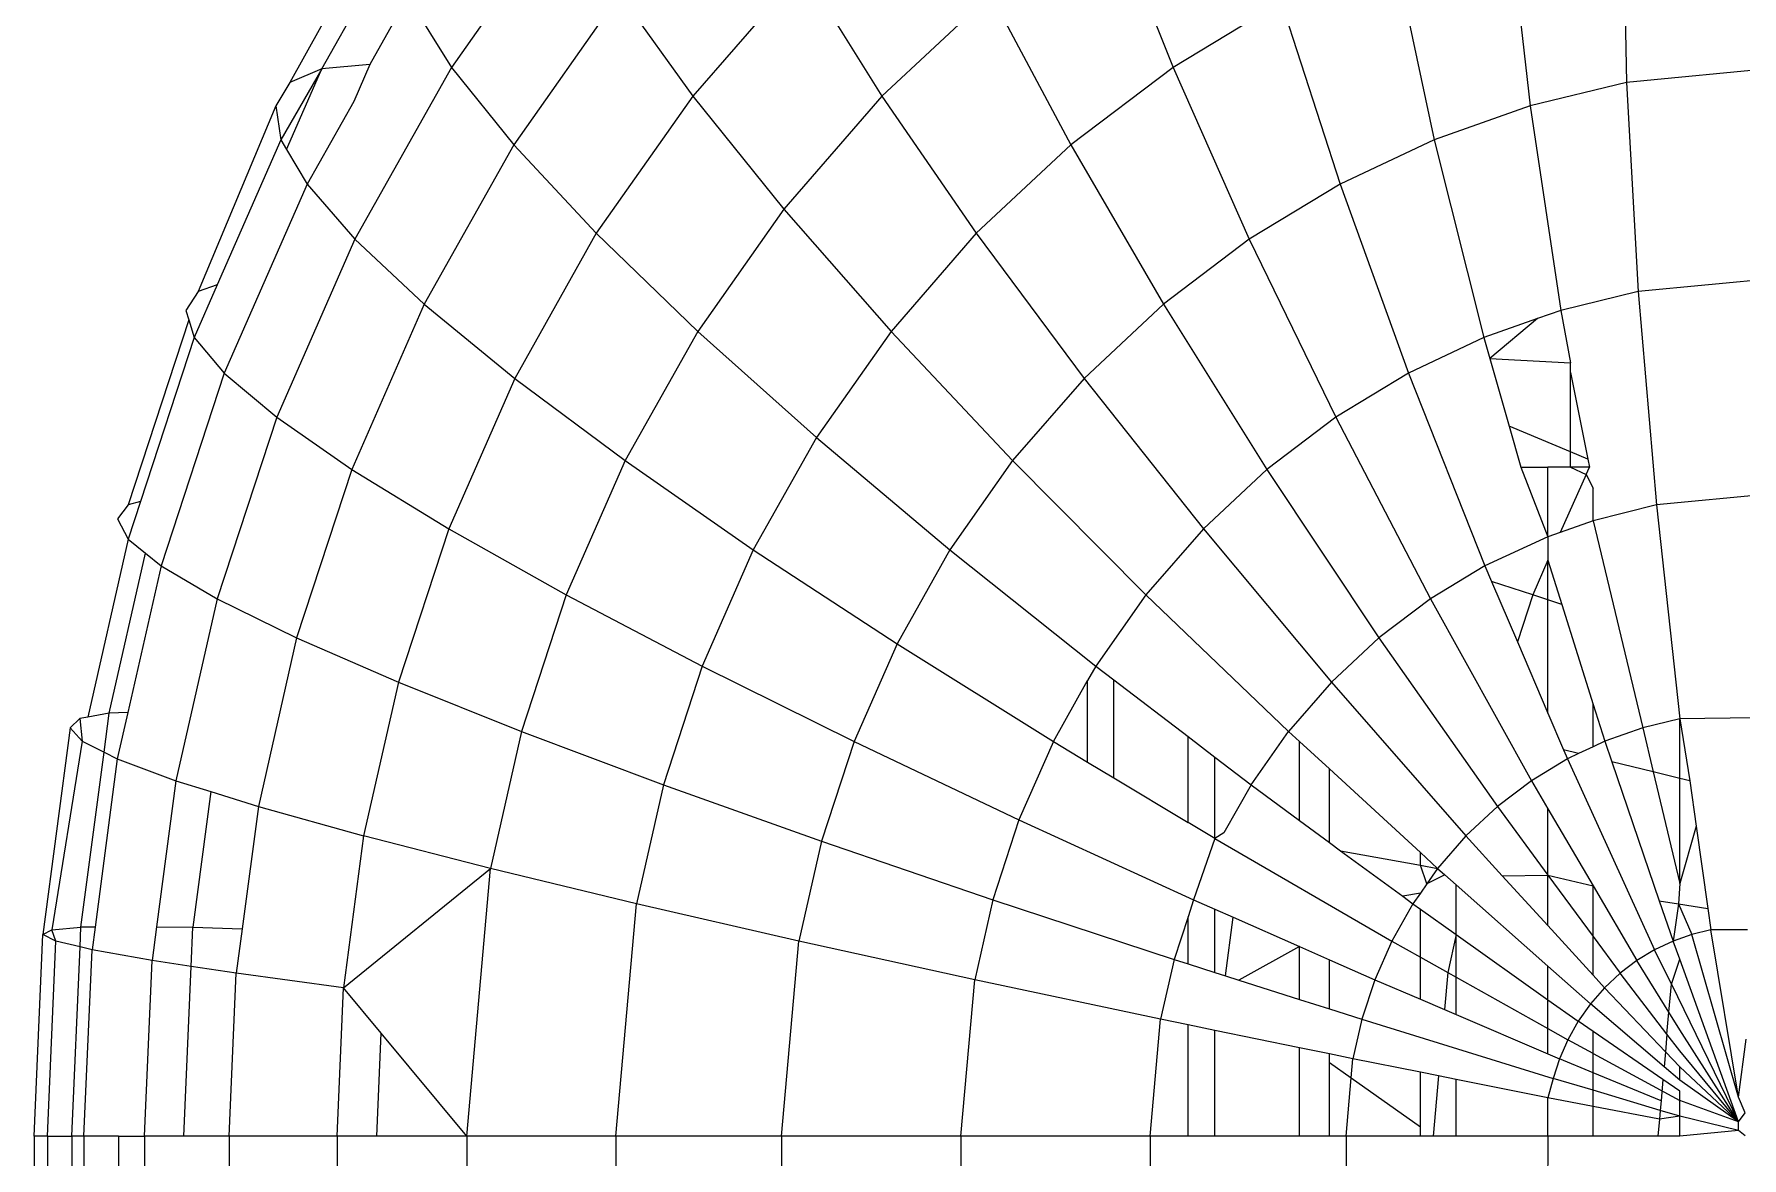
# Model space of a CAD drawing. Header units: millimetres. Extents: x 153 to 4750, y 92 to 3343.
# Drawn here: x 857.38 to 862.87, y 1089.05 to 1092.66 of the extents above; entities that cross this region are included whole.
import ezdxf

# ---------------------------------------------------------------- set-up
doc = ezdxf.new("R2010")
doc.units = ezdxf.units.MM

msp = doc.modelspace()

# ---------------------------------------------------------------- linework, layer by layer
for p, q in [((862.4868, 1093.1512), (862.4998, 1092.5028)), ((858.5143, 1093.0612), (858.2037, 1092.5028)), ((859.0894, 1093.0723), (858.7225, 1092.5507)), ((860.8348, 1093.0723), (861.0421, 1092.5507)), ((862.1182, 1093.0612), (862.1904, 1092.4273)), ((858.3067, 1092.5464), (858.5211, 1092.9276)), ((861.7506, 1092.9315), (861.8819, 1092.3185)), ((859.8523, 1092.8656), (859.4984, 1092.4583)), ((859.8523, 1092.8656), (860.1063, 1092.4583)), ((859.2635, 1092.7856), (858.9232, 1092.3018)), ((859.2635, 1092.7856), (859.4984, 1092.4583)), ((860.4563, 1092.7856), (860.1063, 1092.4583)), ((860.4563, 1092.7856), (860.7135, 1092.3018)), ((858.582, 1092.7764), (858.4606, 1092.5603)), ((858.582, 1092.7764), (858.7225, 1092.5507)), ((861.3898, 1092.7612), (861.0421, 1092.5507)), ((861.3898, 1092.7612), (861.5791, 1092.1755)), ((858.3067, 1092.5464), (858.1749, 1092.3185)), ((858.1931, 1092.2873), (858.3067, 1092.5464)), ((858.3067, 1092.5464), (858.2037, 1092.5028)), ((858.4606, 1092.5603), (858.3067, 1092.5464)), ((858.4606, 1092.5603), (858.4086, 1092.4417)), ((858.7225, 1092.5507), (858.4123, 1091.9988)), ((858.7225, 1092.5507), (858.9232, 1092.3018)), ((861.0421, 1092.5507), (860.7135, 1092.3018)), ((861.0421, 1092.5507), (861.2872, 1091.9988)), ((863.1039, 1092.5603), (862.4998, 1092.5028)), ((858.2037, 1092.5028), (858.1578, 1092.4273)), ((859.4984, 1092.4583), (859.1884, 1092.0176)), ((859.4984, 1092.4583), (859.7908, 1092.0952)), ((860.1063, 1092.4583), (859.7908, 1092.0952)), ((860.1063, 1092.4583), (860.4097, 1092.0176)), ((862.4998, 1092.5028), (862.1904, 1092.4273)), ((862.4998, 1092.5028), (862.5367, 1091.8302)), ((858.1578, 1092.4273), (857.9087, 1091.8302)), ((858.1578, 1092.4273), (858.1749, 1092.3185)), ((858.4086, 1092.4417), (858.2589, 1092.1755)), ((862.1904, 1092.4273), (861.8819, 1092.3185)), ((862.1904, 1092.4273), (862.2887, 1091.7697)), ((858.1749, 1092.3185), (857.9702, 1091.8519)), ((858.1749, 1092.3185), (858.1931, 1092.2873)), ((858.1931, 1092.2873), (858.2589, 1092.1755)), ((858.9232, 1092.3018), (858.6354, 1091.7899)), ((858.9232, 1092.3018), (859.1884, 1092.0176)), ((860.7135, 1092.3018), (860.4097, 1092.0176)), ((860.7135, 1092.3018), (861.0114, 1091.7899)), ((861.8819, 1092.3185), (861.5791, 1092.1755)), ((861.8819, 1092.3185), (862.0415, 1091.6825)), ((858.2589, 1092.1755), (857.9924, 1091.5679)), ((858.2589, 1092.1755), (858.4123, 1091.9988)), ((861.5791, 1092.1755), (861.2872, 1091.9988)), ((861.5791, 1092.1755), (861.7988, 1091.5679)), ((859.7908, 1092.0952), (859.5146, 1091.7024)), ((859.7908, 1092.0952), (860.1358, 1091.7024)), ((859.1884, 1092.0176), (858.9263, 1091.5514)), ((859.1884, 1092.0176), (859.5146, 1091.7024)), ((860.4097, 1092.0176), (860.1358, 1091.7024)), ((860.4097, 1092.0176), (860.7564, 1091.5514)), ((858.4123, 1091.9988), (858.1612, 1091.4263)), ((858.4123, 1091.9988), (858.6354, 1091.7899)), ((861.2872, 1091.9988), (861.0114, 1091.7899)), ((861.2872, 1091.9988), (861.5649, 1091.4263)), ((857.9702, 1091.8519), (857.8959, 1091.6825)), ((857.9702, 1091.8519), (857.9087, 1091.8302)), ((863.0208, 1091.8763), (862.5367, 1091.8302)), ((857.9087, 1091.8302), (857.8694, 1091.7697)), ((862.5367, 1091.8302), (862.2887, 1091.7697)), ((862.5367, 1091.8302), (862.5957, 1091.1448)), ((857.8788, 1091.739), (857.684, 1091.1448)), ((857.8694, 1091.7697), (857.8788, 1091.739)), ((857.8788, 1091.739), (857.8959, 1091.6825)), ((858.6354, 1091.7899), (858.4025, 1091.2589)), ((858.6354, 1091.7899), (858.9263, 1091.5514)), ((861.0114, 1091.7899), (860.7564, 1091.5514)), ((861.0114, 1091.7899), (861.3438, 1091.2589)), ((862.2138, 1091.7433), (862.0415, 1091.6825)), ((862.2138, 1091.7433), (862.0604, 1091.6156)), ((862.2887, 1091.7697), (862.2138, 1091.7433)), ((862.2887, 1091.7697), (862.3193, 1091.6012)), ((859.5146, 1091.7024), (859.2809, 1091.2868)), ((859.5146, 1091.7024), (859.8959, 1091.3614)), ((860.1358, 1091.7024), (859.8959, 1091.3614)), ((860.1358, 1091.7024), (860.5265, 1091.2868)), ((857.8959, 1091.6825), (857.7231, 1091.1554)), ((857.8959, 1091.6825), (857.9924, 1091.5679)), ((862.0415, 1091.6825), (861.7988, 1091.5679)), ((862.0415, 1091.6825), (862.0604, 1091.6156)), ((862.0604, 1091.6156), (862.3193, 1091.6012)), ((862.0604, 1091.6156), (862.1222, 1091.398)), ((862.3193, 1091.5703), (862.3193, 1091.6012)), ((857.9924, 1091.5679), (857.7894, 1090.9487)), ((857.9924, 1091.5679), (858.1612, 1091.4263)), ((858.9263, 1091.5514), (858.7142, 1091.0677)), ((858.9263, 1091.5514), (859.2809, 1091.2868)), ((860.7564, 1091.5514), (860.5265, 1091.2868)), ((860.7564, 1091.5514), (861.1395, 1091.0677)), ((861.7988, 1091.5679), (861.5649, 1091.4263)), ((861.7988, 1091.5679), (862.0441, 1090.9487)), ((862.3193, 1091.3154), (862.3193, 1091.5703)), ((862.3193, 1091.5703), (862.3754, 1091.2919)), ((858.1612, 1091.4263), (857.9699, 1090.8429)), ((858.1612, 1091.4263), (858.4025, 1091.2589)), ((861.5649, 1091.4263), (861.3438, 1091.2589)), ((861.5649, 1091.4263), (861.8692, 1090.8429)), ((859.8959, 1091.3614), (859.693, 1091.0006)), ((859.8959, 1091.3614), (860.3252, 1091.0006)), ((862.3193, 1091.3154), (862.1222, 1091.398)), ((862.1222, 1091.398), (862.1598, 1091.2656)), ((862.3754, 1091.2919), (862.3193, 1091.3154)), ((862.3193, 1091.2656), (862.3193, 1091.3154)), ((858.4025, 1091.2589), (858.2251, 1090.7177)), ((858.4025, 1091.2589), (858.7142, 1091.0677)), ((859.2809, 1091.2868), (859.0918, 1090.8557)), ((859.2809, 1091.2868), (859.693, 1091.0006)), ((860.5265, 1091.2868), (860.3252, 1091.0006)), ((860.5265, 1091.2868), (860.9552, 1090.8557)), ((861.3438, 1091.2589), (861.1395, 1091.0677)), ((861.3438, 1091.2589), (861.704, 1090.7177)), ((862.1598, 1091.2656), (862.2468, 1091.2656)), ((862.1598, 1091.2656), (862.2468, 1091.0419)), ((862.2468, 1091.0419), (862.2468, 1091.2656)), ((862.3193, 1091.2656), (862.2468, 1091.2656)), ((862.3802, 1091.2656), (862.3193, 1091.2656)), ((862.3193, 1091.2656), (862.3696, 1091.242)), ((862.3696, 1091.242), (862.3802, 1091.2656)), ((862.3754, 1091.2919), (862.3802, 1091.2656)), ((862.3696, 1091.242), (862.2864, 1091.0559)), ((862.3696, 1091.242), (862.3924, 1091.1983)), ((862.3924, 1091.0933), (862.3924, 1091.1983)), ((857.684, 1091.1448), (857.6498, 1091.0996)), ((857.7231, 1091.1554), (857.6835, 1091.0344)), ((857.7231, 1091.1554), (857.684, 1091.1448)), ((862.5957, 1091.1448), (862.3924, 1091.0933)), ((862.9576, 1091.1793), (862.5957, 1091.1448)), ((862.5957, 1091.1448), (862.6708, 1090.4567)), ((857.6498, 1091.0996), (857.6835, 1091.0344)), ((862.3924, 1091.0933), (862.2864, 1091.0559)), ((862.3924, 1091.0933), (862.5518, 1090.4276)), ((857.6835, 1091.0344), (857.5538, 1090.4622)), ((857.6835, 1091.0344), (857.7392, 1090.9893)), ((858.7142, 1091.0677), (858.5526, 1090.5748)), ((858.7142, 1091.0677), (859.0918, 1090.8557)), ((861.1395, 1091.0677), (860.9552, 1090.8557)), ((861.1395, 1091.0677), (861.5512, 1090.5748)), ((862.2468, 1091.0419), (862.0441, 1090.9487)), ((862.2864, 1091.0559), (862.2468, 1091.0419)), ((862.2468, 1091.0419), (862.2468, 1090.9666)), ((857.6227, 1090.4748), (857.7392, 1090.9893)), ((857.7392, 1090.9893), (857.7894, 1090.9487)), ((859.693, 1091.0006), (859.5289, 1090.6263)), ((859.693, 1091.0006), (860.1549, 1090.6977)), ((860.3252, 1091.0006), (860.1549, 1090.6977)), ((860.3252, 1091.0006), (860.7939, 1090.6263)), ((857.7894, 1090.9487), (857.6825, 1090.477)), ((857.7894, 1090.9487), (857.9699, 1090.8429)), ((862.0441, 1090.9487), (861.8692, 1090.8429)), ((862.0441, 1090.9487), (862.0655, 1090.8988)), ((862.2468, 1090.9666), (862.1986, 1090.8557)), ((862.2468, 1090.8394), (862.2468, 1090.9666)), ((862.2468, 1090.9666), (862.2915, 1090.8243)), ((862.1986, 1090.8557), (862.0655, 1090.8988)), ((862.0655, 1090.8988), (862.1488, 1090.7039)), ((857.9699, 1090.8429), (857.8374, 1090.2579)), ((857.9699, 1090.8429), (858.2251, 1090.7177)), ((859.0918, 1090.8557), (858.9478, 1090.4163)), ((859.0918, 1090.8557), (859.5289, 1090.6263)), ((860.9552, 1090.8557), (860.7939, 1090.6263)), ((860.9552, 1090.8557), (861.4135, 1090.4163)), ((861.8692, 1090.8429), (861.704, 1090.7177)), ((861.8692, 1090.8429), (862.194, 1090.2579)), ((862.1986, 1090.8557), (862.1488, 1090.7039)), ((862.2468, 1090.8394), (862.1986, 1090.8557)), ((862.2468, 1090.4748), (862.2468, 1090.8394)), ((862.2915, 1090.8243), (862.2468, 1090.8394)), ((862.2915, 1090.8243), (862.3924, 1090.5029)), ((858.2251, 1090.7177), (858.1021, 1090.1751)), ((858.2251, 1090.7177), (858.5526, 1090.5748)), ((860.1549, 1090.6977), (860.0171, 1090.3836)), ((860.1549, 1090.6977), (860.6574, 1090.3836)), ((861.704, 1090.7177), (861.5512, 1090.5748)), ((861.704, 1090.7177), (862.0847, 1090.1751)), ((862.1488, 1090.7039), (862.2468, 1090.4748)), ((859.5289, 1090.6263), (859.4039, 1090.2449)), ((859.5289, 1090.6263), (860.0171, 1090.3836)), ((860.7939, 1090.6263), (860.7676, 1090.5796)), ((860.7939, 1090.6263), (860.8519, 1090.5819)), ((858.5526, 1090.5748), (858.4406, 1090.0806)), ((858.5526, 1090.5748), (858.9478, 1090.4163)), ((860.6574, 1090.3836), (860.7676, 1090.5796)), ((860.7676, 1090.3174), (860.7676, 1090.5796)), ((860.8519, 1090.2669), (860.8519, 1090.5819)), ((860.8519, 1090.5819), (861.0903, 1090.3997)), ((861.5512, 1090.5748), (861.4135, 1090.4163)), ((861.5512, 1090.5748), (861.9837, 1090.0806)), ((857.6825, 1090.477), (857.6227, 1090.4748)), ((857.6825, 1090.477), (857.6488, 1090.3279)), ((862.3924, 1090.3669), (862.3924, 1090.5029)), ((862.3924, 1090.5029), (862.4296, 1090.3845)), ((857.4975, 1090.4276), (857.4096, 1089.7635)), ((857.5283, 1090.4575), (857.4975, 1090.4276)), ((857.4975, 1090.4276), (857.5362, 1090.3845)), ((857.5538, 1090.4622), (857.5283, 1090.4575)), ((857.5283, 1090.4575), (857.5362, 1090.3845)), ((857.6227, 1090.4748), (857.5538, 1090.4622)), ((857.6061, 1090.3493), (857.6227, 1090.4748)), ((862.2468, 1090.4748), (862.2973, 1090.3568)), ((862.5518, 1090.4276), (862.4296, 1090.3845)), ((862.6708, 1090.4567), (862.5518, 1090.4276)), ((862.5518, 1090.4276), (862.5855, 1090.286)), ((862.913, 1090.4599), (862.6708, 1090.4567)), ((862.6708, 1090.4567), (862.7027, 1090.2573)), ((862.6708, 1090.2651), (862.6708, 1090.4567)), ((857.5362, 1090.3845), (857.4384, 1089.7783)), ((857.5362, 1090.3845), (857.6061, 1090.3493)), ((858.9478, 1090.4163), (858.848, 1089.9758)), ((858.9478, 1090.4163), (859.4039, 1090.2449)), ((860.0171, 1090.3836), (859.9122, 1090.0634)), ((860.0171, 1090.3836), (860.547, 1090.1318)), ((860.6574, 1090.3836), (860.547, 1090.1318)), ((860.6574, 1090.3836), (860.7676, 1090.3174)), ((861.0903, 1090.1238), (861.0903, 1090.3997)), ((861.0903, 1090.3997), (861.1768, 1090.3336)), ((861.2929, 1090.2449), (861.4135, 1090.4163)), ((861.4135, 1090.4163), (861.4491, 1090.3836)), ((861.4491, 1090.13), (861.4491, 1090.3836)), ((861.4491, 1090.3836), (861.5448, 1090.2956)), ((862.3924, 1090.3669), (862.3457, 1090.3449)), ((862.4296, 1090.3845), (862.3924, 1090.3669)), ((862.4296, 1090.3845), (862.4521, 1090.3188)), ((857.5316, 1089.7868), (857.6061, 1090.3493)), ((857.6488, 1090.3279), (857.5772, 1089.7876)), ((857.6061, 1090.3493), (857.6488, 1090.3279)), ((857.6488, 1090.3279), (857.8374, 1090.2579)), ((860.7676, 1090.3174), (860.8519, 1090.2669)), ((861.1768, 1090.0719), (861.1768, 1090.3336)), ((861.1768, 1090.3336), (861.2929, 1090.2449)), ((862.3097, 1090.3279), (862.194, 1090.2579)), ((862.3457, 1090.3449), (862.2973, 1090.3568)), ((862.2973, 1090.3568), (862.3097, 1090.3279)), ((862.3457, 1090.3449), (862.3097, 1090.3279)), ((862.3097, 1090.3279), (862.5901, 1089.7142)), ((862.5855, 1090.286), (862.4521, 1090.3188)), ((862.4521, 1090.3188), (862.6049, 1089.8722)), ((857.8374, 1090.2579), (857.7752, 1089.7883)), ((857.8374, 1090.2579), (857.9489, 1090.223)), ((860.8519, 1090.2669), (861.0903, 1090.1238)), ((861.5448, 1090.0595), (861.5448, 1090.2956)), ((861.5448, 1090.2956), (861.837, 1090.0269)), ((862.194, 1090.2579), (862.0847, 1090.1751)), ((862.194, 1090.2579), (862.2468, 1090.1679)), ((862.6708, 1090.2651), (862.5855, 1090.286)), ((862.5855, 1090.286), (862.6708, 1089.927)), ((862.7027, 1090.2573), (862.6708, 1090.2651)), ((862.6708, 1089.927), (862.6708, 1090.2651)), ((862.7027, 1090.2573), (862.7232, 1090.1119)), ((857.9489, 1090.223), (857.8912, 1089.7868)), ((857.9489, 1090.223), (858.1021, 1090.1751)), ((859.4039, 1090.2449), (859.3172, 1089.8624)), ((859.4039, 1090.2449), (859.9122, 1090.0634)), ((861.2929, 1090.2449), (861.2058, 1090.09)), ((861.2929, 1090.2449), (861.4491, 1090.13)), ((858.1021, 1090.1751), (858.0501, 1089.7819)), ((858.1021, 1090.1751), (858.4406, 1090.0806)), ((862.0847, 1090.1751), (861.9837, 1090.0806)), ((862.0847, 1090.1751), (862.2468, 1089.9547)), ((862.2468, 1089.9547), (862.2468, 1090.1679)), ((862.2468, 1090.1679), (862.3924, 1089.9195)), ((860.547, 1090.1318), (860.4629, 1089.8752)), ((860.547, 1090.1318), (861.1083, 1089.8752)), ((861.1768, 1090.0719), (861.0903, 1090.1238)), ((861.4491, 1090.13), (861.5448, 1090.0595)), ((862.7232, 1090.1119), (862.6708, 1089.927)), ((862.7232, 1090.1119), (862.7606, 1089.8469)), ((858.4406, 1090.0806), (858.376, 1089.5921)), ((858.848, 1089.9758), (858.4406, 1090.0806)), ((859.9122, 1090.0634), (859.8394, 1089.7424)), ((859.9122, 1090.0634), (860.4629, 1089.8752)), ((861.1768, 1090.0719), (861.1083, 1089.8752)), ((861.2058, 1090.09), (861.1768, 1090.0719)), ((861.1768, 1090.0719), (861.7454, 1089.7424)), ((861.5448, 1090.0595), (861.5809, 1090.033)), ((861.9837, 1090.0806), (861.8926, 1089.9758)), ((861.9837, 1090.0806), (862.1005, 1089.9526)), ((861.5809, 1090.033), (861.837, 1089.986)), ((861.5809, 1090.033), (861.7802, 1089.8864)), ((861.837, 1089.986), (861.837, 1090.0269)), ((861.837, 1090.0269), (861.8926, 1089.9758)), ((861.837, 1089.986), (861.8926, 1089.9758)), ((861.8577, 1089.926), (861.837, 1089.986)), ((858.376, 1089.5921), (858.848, 1089.9758)), ((858.7719, 1089.1156), (858.848, 1089.9758)), ((859.3172, 1089.8624), (858.848, 1089.9758)), ((861.8926, 1089.9758), (861.8577, 1089.926)), ((861.9154, 1089.9556), (861.8577, 1089.926)), ((861.8926, 1089.9758), (861.9154, 1089.9556)), ((861.9154, 1089.9556), (861.9519, 1089.9233)), ((862.1005, 1089.9526), (862.2468, 1089.9547)), ((862.1005, 1089.9526), (862.2468, 1089.7921)), ((862.2468, 1089.7921), (862.2468, 1089.9547)), ((862.2468, 1089.9547), (862.3924, 1089.9195)), ((862.2468, 1089.9547), (862.3924, 1089.7566)), ((862.6708, 1089.927), (862.6667, 1089.8624)), ((860.4629, 1089.8752), (860.4046, 1089.618)), ((860.4629, 1089.8752), (861.0455, 1089.6834)), ((861.1083, 1089.8752), (861.0903, 1089.8203)), ((861.1083, 1089.8752), (861.1768, 1089.845)), ((861.837, 1089.8967), (861.7802, 1089.8864)), ((861.7802, 1089.8864), (861.8129, 1089.8624)), ((861.837, 1089.8967), (861.8129, 1089.8624)), ((861.8577, 1089.926), (861.837, 1089.8967)), ((861.9519, 1089.7636), (861.9519, 1089.9233)), ((861.9519, 1089.9233), (862.2468, 1089.6621)), ((862.3924, 1089.7566), (862.3924, 1089.9195)), ((862.3924, 1089.9195), (862.533, 1089.6797)), ((862.6049, 1089.8722), (862.6667, 1089.8624)), ((862.6049, 1089.8722), (862.6494, 1089.7422)), ((859.2512, 1089.1156), (859.3172, 1089.8624)), ((859.8394, 1089.7424), (859.3172, 1089.8624)), ((861.0903, 1089.8203), (861.0455, 1089.6834)), ((861.0903, 1089.6691), (861.0903, 1089.8203)), ((861.1768, 1089.6416), (861.1768, 1089.845)), ((861.1768, 1089.845), (861.2357, 1089.819)), ((861.2108, 1089.6308), (861.2357, 1089.819)), ((861.2357, 1089.819), (861.4491, 1089.7247)), ((861.8129, 1089.8624), (861.7454, 1089.7424)), ((861.8129, 1089.8624), (861.837, 1089.8452)), ((861.837, 1089.8452), (861.9519, 1089.7636)), ((861.837, 1089.691), (861.837, 1089.8452)), ((862.6667, 1089.8624), (862.6494, 1089.7422)), ((862.6667, 1089.8624), (862.7606, 1089.8469)), ((862.6667, 1089.8624), (862.7097, 1089.7635)), ((862.7606, 1089.8469), (862.7703, 1089.7783)), ((857.3815, 1089.1156), (857.4096, 1089.7635)), ((857.4096, 1089.7635), (857.4384, 1089.7783)), ((857.4512, 1089.7422), (857.4096, 1089.7635)), ((857.4384, 1089.7783), (857.5316, 1089.7868)), ((857.4512, 1089.7422), (857.4384, 1089.7783)), ((857.5289, 1089.7235), (857.5316, 1089.7868)), ((857.5772, 1089.7876), (857.5316, 1089.7868)), ((857.5772, 1089.7876), (857.5675, 1089.7142)), ((857.7752, 1089.7883), (857.7608, 1089.6797)), ((857.7752, 1089.7883), (857.8912, 1089.7868)), ((857.8857, 1089.6608), (857.8912, 1089.7868)), ((857.8912, 1089.7868), (858.0501, 1089.7819)), ((858.0501, 1089.7819), (858.0312, 1089.6388)), ((861.9519, 1089.7636), (861.9257, 1089.6413)), ((861.9519, 1089.6267), (861.9519, 1089.7636)), ((861.9519, 1089.7636), (862.2468, 1089.554)), ((862.2468, 1089.7921), (862.3924, 1089.6324)), ((862.7097, 1089.7635), (862.6494, 1089.7422)), ((862.7703, 1089.7783), (862.7097, 1089.7635)), ((862.8595, 1089.2408), (862.7097, 1089.7635)), ((862.8883, 1089.7783), (862.7703, 1089.7783)), ((862.8595, 1089.2408), (862.7703, 1089.7783)), ((857.424, 1089.1156), (857.4512, 1089.7422)), ((857.5289, 1089.7235), (857.4512, 1089.7422)), ((857.5025, 1089.1156), (857.5289, 1089.7235)), ((857.5675, 1089.7142), (857.5289, 1089.7235)), ((857.5416, 1089.1156), (857.5675, 1089.7142)), ((857.7608, 1089.6797), (857.5675, 1089.7142)), ((859.784, 1089.1156), (859.8394, 1089.7424)), ((860.4046, 1089.618), (859.8394, 1089.7424)), ((861.4491, 1089.7247), (861.2541, 1089.617)), ((861.4491, 1089.5549), (861.4491, 1089.7247)), ((861.4491, 1089.7247), (861.5448, 1089.6824)), ((861.7454, 1089.7424), (861.6908, 1089.618)), ((861.7454, 1089.7424), (861.837, 1089.691)), ((862.3924, 1089.6324), (862.3924, 1089.7566)), ((862.3924, 1089.7566), (862.4791, 1089.6388)), ((862.5901, 1089.7142), (862.533, 1089.6797)), ((862.6494, 1089.7422), (862.5901, 1089.7142)), ((862.6438, 1089.6039), (862.5901, 1089.7142)), ((862.6708, 1089.6842), (862.6494, 1089.7422)), ((857.7364, 1089.1156), (857.7608, 1089.6797)), ((857.8857, 1089.6608), (857.7608, 1089.6797)), ((857.8621, 1089.1156), (857.8857, 1089.6608)), ((858.0312, 1089.6388), (857.8857, 1089.6608)), ((861.0455, 1089.6834), (861.0019, 1089.4911)), ((861.0455, 1089.6834), (861.0903, 1089.6691)), ((861.0903, 1089.6691), (861.1768, 1089.6416)), ((861.5448, 1089.5244), (861.5448, 1089.6824)), ((861.5448, 1089.6824), (861.6908, 1089.618)), ((861.837, 1089.5553), (861.837, 1089.691)), ((861.837, 1089.691), (861.9257, 1089.6413)), ((862.2468, 1089.554), (862.2468, 1089.6621)), ((862.2468, 1089.6621), (862.3842, 1089.5404)), ((862.533, 1089.6797), (862.4791, 1089.6388)), ((862.6358, 1089.5134), (862.533, 1089.6797)), ((862.6438, 1089.6039), (862.6708, 1089.6842)), ((862.8595, 1089.1609), (862.6708, 1089.6842)), ((858.0085, 1089.1156), (858.0312, 1089.6388)), ((858.376, 1089.5921), (858.0312, 1089.6388)), ((860.3602, 1089.1156), (860.4046, 1089.618)), ((861.0019, 1089.4911), (860.4046, 1089.618)), ((861.1768, 1089.6416), (861.2108, 1089.6308)), ((861.2108, 1089.6308), (861.2541, 1089.617)), ((861.2541, 1089.617), (861.4491, 1089.5549)), ((861.6908, 1089.618), (861.6493, 1089.4911)), ((861.6908, 1089.618), (861.837, 1089.5553)), ((861.9257, 1089.6413), (861.9147, 1089.5221)), ((861.9257, 1089.6413), (861.9519, 1089.6267)), ((861.9519, 1089.5061), (861.9519, 1089.6267)), ((861.9519, 1089.6267), (862.2468, 1089.4614)), ((862.3924, 1089.6324), (862.4292, 1089.5921)), ((862.4791, 1089.6388), (862.4292, 1089.5921)), ((862.6296, 1089.4432), (862.4791, 1089.6388)), ((862.6358, 1089.5134), (862.6438, 1089.6039)), ((862.6438, 1089.6039), (862.8595, 1089.1609)), ((858.3553, 1089.1156), (858.376, 1089.5921)), ((858.497, 1089.4465), (858.376, 1089.5921)), ((861.4491, 1089.5549), (861.5448, 1089.5244)), ((861.837, 1089.5553), (861.9147, 1089.5221)), ((862.2468, 1089.4614), (862.2468, 1089.554)), ((862.2468, 1089.554), (862.3448, 1089.4844)), ((862.4292, 1089.5921), (862.3842, 1089.5404)), ((862.6246, 1089.3865), (862.4292, 1089.5921)), ((860.9687, 1089.1156), (861.0019, 1089.4911)), ((861.0903, 1089.4729), (861.0019, 1089.4911)), ((861.5448, 1089.5244), (861.6493, 1089.4911)), ((861.6493, 1089.4911), (861.6204, 1089.3639)), ((861.6493, 1089.4911), (862.264, 1089.301)), ((861.9147, 1089.5221), (861.9519, 1089.5061)), ((861.9519, 1089.5061), (862.2468, 1089.3798)), ((862.3842, 1089.5404), (862.3448, 1089.4844)), ((862.6203, 1089.3382), (862.3842, 1089.5404)), ((862.6296, 1089.4432), (862.6358, 1089.5134)), ((862.6708, 1089.4567), (862.6358, 1089.5134)), ((858.4826, 1089.1156), (858.497, 1089.4465)), ((858.7719, 1089.1156), (858.497, 1089.4465)), ((861.0903, 1089.1156), (861.0903, 1089.4729)), ((861.1768, 1089.4552), (861.0903, 1089.4729)), ((861.1768, 1089.1156), (861.1768, 1089.4552)), ((861.4491, 1089.3992), (861.1768, 1089.4552)), ((862.2468, 1089.3798), (862.2468, 1089.4614)), ((862.2468, 1089.4614), (862.3115, 1089.4251)), ((862.3448, 1089.4844), (862.3115, 1089.4251)), ((862.3924, 1089.4516), (862.3448, 1089.4844)), ((862.3924, 1089.3813), (862.3924, 1089.4516)), ((862.6167, 1089.2971), (862.3924, 1089.4516)), ((862.6296, 1089.4432), (862.6246, 1089.3865)), ((862.6708, 1089.3896), (862.6296, 1089.4432)), ((862.8595, 1089.1609), (862.6708, 1089.4567)), ((861.4491, 1089.1156), (861.4491, 1089.3992)), ((861.5448, 1089.3795), (861.4491, 1089.3992)), ((861.5448, 1089.352), (861.5448, 1089.3795)), ((861.6204, 1089.3639), (861.5448, 1089.3795)), ((862.2468, 1089.3798), (862.2846, 1089.3637)), ((862.3115, 1089.4251), (862.2846, 1089.3637)), ((862.3924, 1089.3813), (862.3115, 1089.4251)), ((862.3924, 1089.319), (862.3924, 1089.3813)), ((862.3924, 1089.3813), (862.6708, 1089.2304)), ((862.6246, 1089.3865), (862.6203, 1089.3382)), ((862.6708, 1089.3378), (862.6246, 1089.3865)), ((862.8595, 1089.1609), (862.6708, 1089.3896)), ((862.8595, 1089.2408), (862.8841, 1089.4266)), ((861.5448, 1089.1156), (861.5448, 1089.352)), ((861.5448, 1089.352), (861.615, 1089.3023)), ((861.615, 1089.3023), (861.6204, 1089.3639)), ((861.837, 1089.3207), (861.6204, 1089.3639)), ((862.2846, 1089.3637), (862.264, 1089.301)), ((862.3924, 1089.319), (862.2846, 1089.3637)), ((862.6708, 1089.295), (862.6203, 1089.3382)), ((862.8595, 1089.1609), (862.6708, 1089.3378)), ((862.6708, 1089.295), (862.6708, 1089.3378)), ((861.5985, 1089.1156), (861.615, 1089.3023)), ((861.615, 1089.3023), (861.837, 1089.1451)), ((861.837, 1089.1451), (861.837, 1089.3207)), ((861.8958, 1089.3089), (861.837, 1089.3207)), ((861.8958, 1089.3089), (861.8787, 1089.1156)), ((861.9519, 1089.2977), (861.8958, 1089.3089)), ((861.9519, 1089.1156), (861.9519, 1089.2977)), ((862.2468, 1089.2388), (861.9519, 1089.2977)), ((862.264, 1089.301), (862.2468, 1089.2388)), ((862.3924, 1089.2626), (862.264, 1089.301)), ((862.6106, 1089.2285), (862.3924, 1089.319)), ((862.3924, 1089.2626), (862.3924, 1089.319)), ((862.6167, 1089.2971), (862.6106, 1089.2285)), ((862.6708, 1089.2599), (862.6167, 1089.2971)), ((862.8595, 1089.1609), (862.6708, 1089.295)), ((862.2468, 1089.1156), (862.2468, 1089.2388)), ((862.3924, 1089.2107), (862.2468, 1089.2388)), ((862.3924, 1089.2107), (862.3924, 1089.2626)), ((862.6079, 1089.1981), (862.3924, 1089.2626)), ((862.6106, 1089.2285), (862.6079, 1089.1981)), ((862.6708, 1089.2304), (862.6708, 1089.2599)), ((862.6708, 1089.1793), (862.6708, 1089.2304)), ((862.8595, 1089.1609), (862.6708, 1089.2304)), ((862.8812, 1089.1902), (862.8595, 1089.2408)), ((862.3924, 1089.1156), (862.3924, 1089.2107)), ((862.6054, 1089.1696), (862.3924, 1089.2107)), ((862.6054, 1089.1696), (862.6006, 1089.1156)), ((862.6079, 1089.1981), (862.6054, 1089.1696)), ((862.6708, 1089.1793), (862.6054, 1089.1696)), ((862.6708, 1089.1793), (862.6079, 1089.1981)), ((862.6708, 1089.1156), (862.6708, 1089.1793)), ((862.8595, 1089.1334), (862.6708, 1089.1793)), ((862.8595, 1089.1609), (862.8812, 1089.1902)), ((862.8595, 1089.1334), (862.8595, 1089.1609)), ((857.424, 1089.1156), (857.3815, 1089.1156)), ((857.3815, 1089.1156), (857.3815, 1086.8656)), ((857.424, 1089.1156), (857.424, 1086.8656)), ((857.424, 1089.1156), (857.5025, 1089.1156)), ((857.5025, 1089.1156), (857.5025, 1086.8656)), ((857.5416, 1089.1156), (857.5025, 1089.1156)), ((857.5416, 1089.1156), (857.5416, 1086.8656)), ((857.6531, 1089.1156), (857.5416, 1089.1156)), ((857.6531, 1089.1156), (857.6531, 1086.8656)), ((857.6531, 1089.1156), (857.7364, 1089.1156)), ((857.7364, 1089.1156), (857.7364, 1086.8656)), ((857.8621, 1089.1156), (857.7364, 1089.1156)), ((858.0085, 1089.1156), (857.8621, 1089.1156)), ((858.3553, 1089.1156), (858.0085, 1089.1156)), ((858.0085, 1089.1156), (858.0085, 1086.8656)), ((858.3553, 1089.1156), (858.3553, 1086.8656)), ((858.4826, 1089.1156), (858.3553, 1089.1156)), ((858.7719, 1089.1156), (858.4826, 1089.1156)), ((859.2512, 1089.1156), (858.7719, 1089.1156)), ((858.7719, 1089.1156), (858.7719, 1086.8656)), ((859.784, 1089.1156), (859.2512, 1089.1156)), ((859.2512, 1089.1156), (859.2512, 1086.8656)), ((860.3602, 1089.1156), (859.784, 1089.1156)), ((859.784, 1089.1156), (859.784, 1086.8656)), ((860.9687, 1089.1156), (860.3602, 1089.1156)), ((860.3602, 1089.1156), (860.3602, 1086.8656)), ((860.9687, 1089.1156), (860.9687, 1086.8656)), ((861.0903, 1089.1156), (860.9687, 1089.1156)), ((861.1768, 1089.1156), (861.0903, 1089.1156)), ((861.4491, 1089.1156), (861.1768, 1089.1156)), ((861.5448, 1089.1156), (861.4491, 1089.1156)), ((861.5985, 1089.1156), (861.5448, 1089.1156)), ((861.5985, 1089.1156), (861.5985, 1086.8656)), ((861.837, 1089.1156), (861.5985, 1089.1156)), ((861.837, 1089.1156), (861.837, 1089.1451)), ((861.8787, 1089.1156), (861.837, 1089.1156)), ((861.9519, 1089.1156), (861.8787, 1089.1156)), ((862.2468, 1089.1156), (861.9519, 1089.1156)), ((862.2468, 1089.1156), (862.239, 1086.8656)), ((862.3924, 1089.1156), (862.2468, 1089.1156)), ((862.6006, 1089.1156), (862.3924, 1089.1156)), ((862.6708, 1089.1156), (862.6006, 1089.1156)), ((862.8595, 1089.1334), (862.6708, 1089.1156)), ((862.8812, 1089.1163), (862.8595, 1089.1334))]:
    msp.add_line(p, q)

doc.saveas('drawing.dxf')
